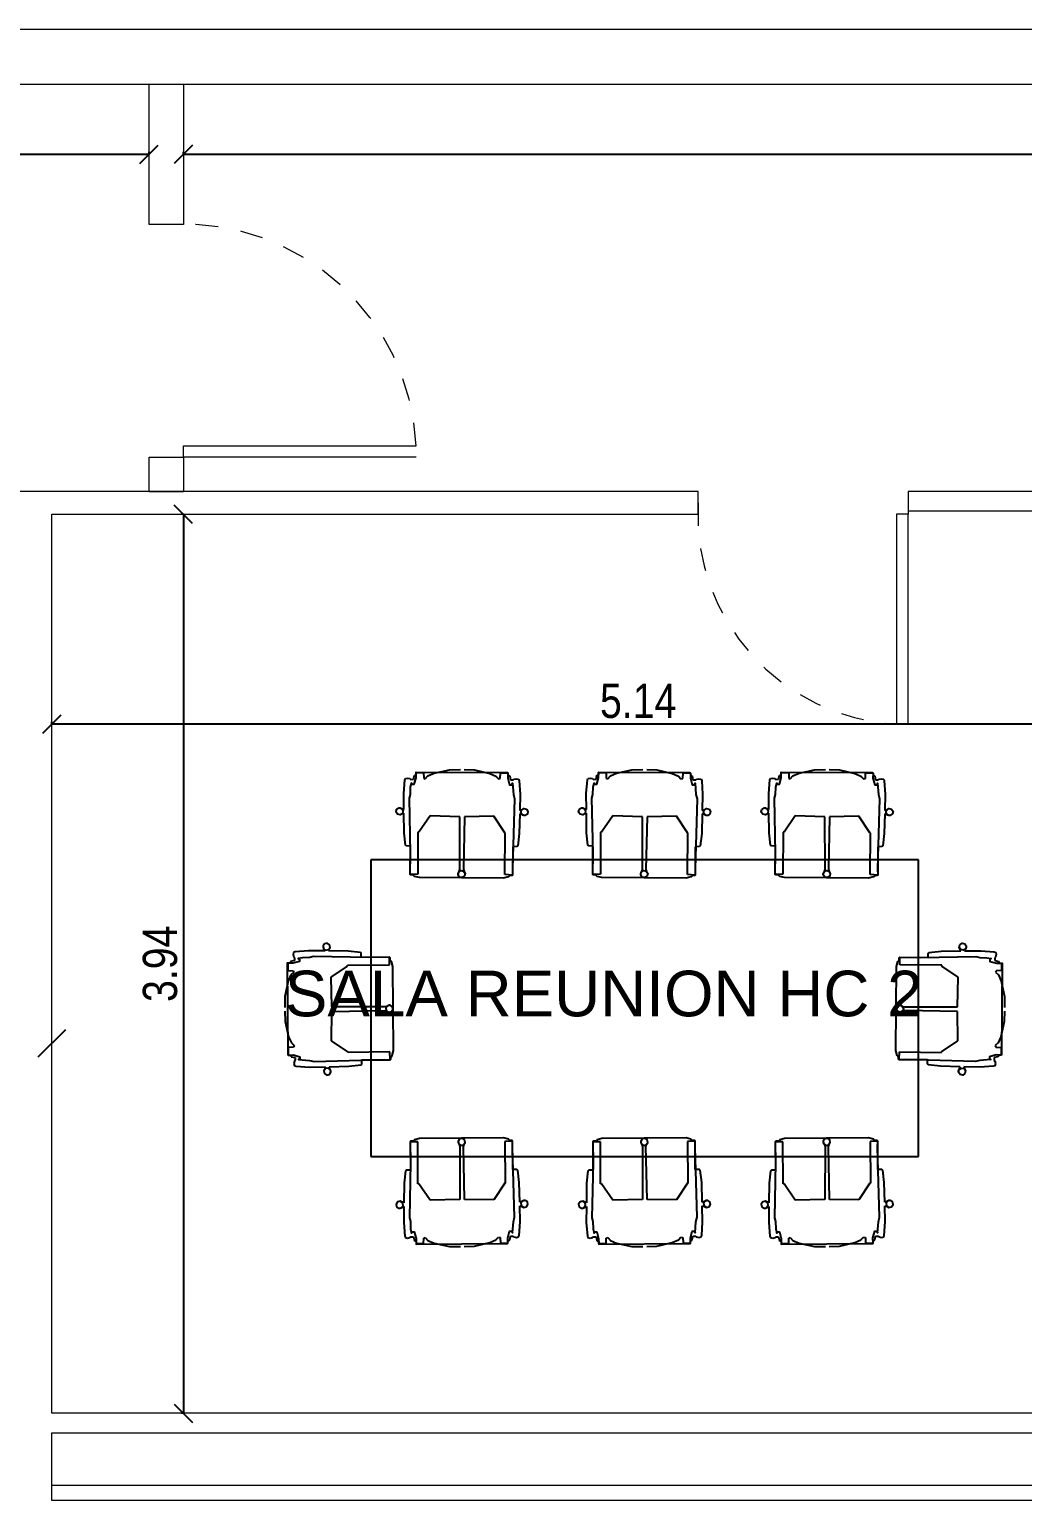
# Model space of a CAD drawing. Header units: millimetres. Extents: x 38 to 139, y 58 to 123.
# Drawn here: x 97.93 to 102.28, y 78.03 to 84.47 of the extents above; entities that cross this region are included whole.
import ezdxf

# ---------------------------------------------------------------- set-up
doc = ezdxf.new("R2010")
doc.units = ezdxf.units.MM
doc.linetypes.add('Dash 1_16_', pattern=[0.003174, 0.001587, -0.001587])
for name, color, linetype, lineweight in [('A-DOORSYM', 7, 'Continuous', 9), ('A-FLOROTM', 7, 'Continuous', 9), ('A-WALL', 7, 'Continuous', 9), ('DIMENSION', 1, 'Continuous', 25)]:
    doc.layers.add(name, color=color, linetype=linetype, lineweight=lineweight)
doc.layers.add('estructura', color=7, linetype='Continuous')
doc.layers.add('Sectores', color=3, linetype='Continuous')
doc.styles.add('ARIALNARROW', font='ARIALN.TTF')
doc.styles.add('MtXpl_Arial_Unicode_', font='ARIALUNI.ttf')
doc.dimstyles.new('C', dxfattribs={"dimscale": 1.5, "dimtxt": 0.15, "dimasz": 0.08, "dimexe": 0.01, "dimexo": 0, "dimgap": 0.025, "dimtad": 1, "dimzin": 0, "dimdsep": 46, "dimtxsty": 'ARIALNARROW', "dimblk": 'OBLIQUE', "dimcen": 0, "dimclrd": 256, "dimclre": 256, "dimclrt": 256, "dimadec": 0, "dimazin": 0, "dimtfac": 1.666667, "dimtofl": 0, "dimtmove": 0, "dimatfit": 0, "dimldrblk": 'OBLIQUE', "dimfxl": 0.1, "dimtolj": 1, "dimtzin": 0, "dimarcsym": 0})

# ---------------------------------------------------------------- blocks, each defined once
blk = doc.blocks.new('_Oblique')
at = {"layer": 'estructura', "color": 0, "lineweight": -2}
blk.add_line((-0.5, -0.5), (0.5, 0.5), dxfattribs=at)
blk = doc.blocks.new('*D67')
at = {"layer": 'Defpoints', "color": 0}
for p in [(98.600219, 83.926545), (116.108389, 83.926545), (116.108389, 83.926545)]:
    blk.add_point(p, dxfattribs=at)
at = {"layer": 'DIMENSION', "lineweight": -2}
for p, q in [((98.600219, 83.926545), (98.600219, 83.936545)), ((98.600219, 83.926545), (116.108389, 83.926545)), ((116.108389, 83.926545), (116.108389, 83.916545))]:
    blk.add_line(p, q, dxfattribs=at)
at = {"layer": 'DIMENSION', "lineweight": -2, "xscale": 0.08, "yscale": 0.08, "zscale": 0.08, "rotation": 180}
blk.add_blockref('_Oblique', (98.600219, 83.926545), dxfattribs=at)
at = {"layer": 'DIMENSION', "lineweight": -2, "xscale": 0.08, "yscale": 0.08, "zscale": 0.08}
blk.add_blockref('_Oblique', (116.108389, 83.926545), dxfattribs=at)
at = {"layer": 'DIMENSION', "insert": (107.354304, 84.028122), "char_height": 0.15, "attachment_point": 5, "style": 'ARIALNARROW'}
blk.add_mtext('\\A1;17.51', dxfattribs=at)
blk = doc.blocks.new('*D68')
at = {"layer": 'Defpoints', "color": 0}
for p in [(98.023247, 81.42871), (98.023247, 81.42871), (103.163387, 81.42871)]:
    blk.add_point(p, dxfattribs=at)
at = {"layer": 'DIMENSION', "lineweight": -2}
for p, q in [((98.023247, 81.42871), (98.023247, 81.43871)), ((103.163387, 81.42871), (103.163387, 81.43871)), ((103.163387, 81.42871), (98.023247, 81.42871))]:
    blk.add_line(p, q, dxfattribs=at)
at = {"layer": 'DIMENSION', "lineweight": -2, "xscale": 0.08, "yscale": 0.08, "zscale": 0.08}
for p, rotation in [((98.023247, 81.42871), 180), ((103.163387, 81.42871), 360)]:
    blk.add_blockref('_Oblique', p, dxfattribs=dict(at, rotation=rotation))
at = {"layer": 'DIMENSION', "insert": (100.593317, 81.530286), "char_height": 0.15, "attachment_point": 5, "style": 'ARIALNARROW'}
blk.add_mtext('\\A1;5.14', dxfattribs=at)
blk = doc.blocks.new('*D69')
at = {"layer": 'Defpoints', "color": 0}
for p in [(98.600219, 82.34871), (98.600219, 78.408709), (98.600219, 78.408709)]:
    blk.add_point(p, dxfattribs=at)
at = {"layer": 'DIMENSION', "lineweight": -2}
for p, q in [((98.600219, 82.34871), (98.590219, 82.34871)), ((98.600219, 82.34871), (98.600219, 78.408709)), ((98.600219, 78.408709), (98.590219, 78.408709))]:
    blk.add_line(p, q, dxfattribs=at)
at = {"layer": 'DIMENSION', "lineweight": -2, "xscale": 0.08, "yscale": 0.08, "zscale": 0.08}
for p, rotation in [((98.600219, 82.34871), 90), ((98.600219, 78.408709), 270)]:
    blk.add_blockref('_Oblique', p, dxfattribs=dict(at, rotation=rotation))
at = {"layer": 'DIMENSION', "insert": (98.498643, 80.378709), "char_height": 0.15, "attachment_point": 5, "rotation": 90, "style": 'ARIALNARROW'}
blk.add_mtext('\\A1;3.94', dxfattribs=at)
blk = doc.blocks.new('*D72')
at = {"layer": 'Defpoints', "color": 0}
for p in [(98.450219, 83.926545), (98.450219, 83.926545), (92.914248, 82.48871)]:
    blk.add_point(p, dxfattribs=at)
at = {"layer": 'DIMENSION', "lineweight": -2}
for p, q in [((92.914248, 82.48871), (92.914248, 83.936545)), ((92.914248, 83.926545), (98.450219, 83.926545)), ((98.450219, 83.926545), (98.450219, 83.936545))]:
    blk.add_line(p, q, dxfattribs=at)
at = {"layer": 'DIMENSION', "lineweight": -2, "xscale": 0.08, "yscale": 0.08, "zscale": 0.08, "rotation": 180}
blk.add_blockref('_Oblique', (92.914248, 83.926545), dxfattribs=at)
at = {"layer": 'DIMENSION', "lineweight": -2, "xscale": 0.08, "yscale": 0.08, "zscale": 0.08}
blk.add_blockref('_Oblique', (98.450219, 83.926545), dxfattribs=at)
at = {"layer": 'DIMENSION', "insert": (95.682234, 84.027821), "char_height": 0.15, "attachment_point": 5, "style": 'ARIALNARROW'}
blk.add_mtext('\\A1;5.54', dxfattribs=at)

msp = doc.modelspace()

# ---------------------------------------------------------------- linework, layer by layer
at = {"color": 252, "linetype": 'Continuous'}
for p, q in [((99.565955, 81.125397), (99.570618, 81.184264)), ((99.570618, 81.184264), (99.573061, 81.191045)), ((99.573061, 81.191045), (99.582733, 81.192926)), ((99.582733, 81.192926), (99.593344, 81.190792)), ((99.593344, 81.190792), (99.596908, 81.187004)), ((99.596908, 81.187004), (99.608917, 81.187161)), ((99.608917, 81.187161), (99.612461, 81.205027)), ((99.612461, 81.205027), (99.619211, 81.205024)), ((99.619211, 81.205024), (99.620113, 81.217181)), ((99.620113, 81.217181), (99.652865, 81.217164)), ((99.652865, 81.217164), (99.653532, 81.192944)), ((99.653532, 81.192944), (99.659693, 81.189979)), ((99.659693, 81.189979), (99.67147, 81.203113)), ((99.67147, 81.203113), (99.698749, 81.214629)), ((99.698749, 81.214629), (99.766042, 81.229499)), ((99.766042, 81.229499), (99.814393, 81.230376)), ((99.830818, 81.230182), (99.875441, 81.228807)), ((99.875441, 81.228807), (99.94256, 81.213086)), ((99.94256, 81.213086), (99.96969, 81.201225)), ((99.96969, 81.201225), (99.980711, 81.188617)), ((99.980711, 81.188617), (99.988976, 81.191068)), ((99.988976, 81.191068), (99.989957, 81.21503)), ((99.989957, 81.21503), (100.022708, 81.214632)), ((100.022708, 81.214632), (100.023456, 81.202464)), ((100.023456, 81.202464), (100.030205, 81.202382)), ((100.030205, 81.202382), (100.033493, 81.184739)), ((100.033493, 81.184739), (100.045603, 81.184251)), ((100.045603, 81.184251), (100.049141, 81.187907)), ((100.049141, 81.187907), (100.059778, 81.189906)), ((100.059778, 81.189906), (100.069425, 81.187902)), ((100.069425, 81.187902), (100.071782, 81.181091)), ((100.071782, 81.181091), (100.075699, 81.122177)), ((100.365955, 81.125397), (100.370618, 81.184264)), ((100.370618, 81.184264), (100.373061, 81.191045)), ((100.373061, 81.191045), (100.382733, 81.192926)), ((100.382733, 81.192926), (100.393344, 81.190792)), ((100.393344, 81.190792), (100.396908, 81.187004)), ((100.396908, 81.187004), (100.408917, 81.187161)), ((100.408917, 81.187161), (100.412461, 81.205027)), ((100.412461, 81.205027), (100.419211, 81.205024)), ((100.419211, 81.205024), (100.420113, 81.217181)), ((100.420113, 81.217181), (100.452865, 81.217164)), ((100.452865, 81.217164), (100.453532, 81.192944)), ((100.453532, 81.192944), (100.459693, 81.189979)), ((100.459693, 81.189979), (100.47147, 81.203113)), ((100.47147, 81.203113), (100.498749, 81.214629)), ((100.498749, 81.214629), (100.566042, 81.229499)), ((100.566042, 81.229499), (100.614393, 81.230376)), ((100.630818, 81.230182), (100.675441, 81.228807)), ((100.675441, 81.228807), (100.74256, 81.213086)), ((100.74256, 81.213086), (100.76969, 81.201225)), ((100.76969, 81.201225), (100.780711, 81.188617)), ((100.780711, 81.188617), (100.788976, 81.191068)), ((100.788976, 81.191068), (100.789957, 81.21503)), ((100.789957, 81.21503), (100.822708, 81.214632)), ((100.822708, 81.214632), (100.823456, 81.202464)), ((100.823456, 81.202464), (100.830205, 81.202382)), ((100.830205, 81.202382), (100.833493, 81.184739)), ((100.833493, 81.184739), (100.845603, 81.184251)), ((100.845603, 81.184251), (100.849141, 81.187907)), ((100.849141, 81.187907), (100.859778, 81.189906)), ((100.859778, 81.189906), (100.869425, 81.187902)), ((100.869425, 81.187902), (100.871782, 81.181091)), ((100.871782, 81.181091), (100.875699, 81.122177)), ((101.165955, 81.125397), (101.170618, 81.184264)), ((101.170618, 81.184264), (101.173061, 81.191045)), ((101.173061, 81.191045), (101.182733, 81.192926)), ((101.182733, 81.192926), (101.193344, 81.190792)), ((101.193344, 81.190792), (101.196908, 81.187004)), ((101.196908, 81.187004), (101.208917, 81.187161)), ((101.208917, 81.187161), (101.212461, 81.205027)), ((101.212461, 81.205027), (101.219211, 81.205024)), ((101.219211, 81.205024), (101.220113, 81.217181)), ((101.220113, 81.217181), (101.252865, 81.217164)), ((101.252865, 81.217164), (101.253532, 81.192944)), ((101.253532, 81.192944), (101.259693, 81.189979)), ((101.259693, 81.189979), (101.27147, 81.203113)), ((101.27147, 81.203113), (101.298749, 81.214629)), ((101.298749, 81.214629), (101.366042, 81.229499)), ((101.366042, 81.229499), (101.414393, 81.230376)), ((101.430818, 81.230182), (101.475441, 81.228807)), ((101.475441, 81.228807), (101.54256, 81.213086)), ((101.54256, 81.213086), (101.56969, 81.201225)), ((101.56969, 81.201225), (101.580711, 81.188617)), ((101.580711, 81.188617), (101.588976, 81.191068)), ((101.588976, 81.191068), (101.589957, 81.21503)), ((101.589957, 81.21503), (101.622708, 81.214632)), ((101.622708, 81.214632), (101.623456, 81.202464)), ((101.623456, 81.202464), (101.630205, 81.202382)), ((101.630205, 81.202382), (101.633493, 81.184739)), ((101.633493, 81.184739), (101.645603, 81.184251)), ((101.645603, 81.184251), (101.649141, 81.187907)), ((101.649141, 81.187907), (101.659778, 81.189906)), ((101.659778, 81.189906), (101.669425, 81.187902)), ((101.669425, 81.187902), (101.671782, 81.181091)), ((101.671782, 81.181091), (101.675699, 81.122177)), ((99.566466, 81.055075), (99.565955, 81.125397)), ((100.075699, 81.122177), (100.074286, 81.051206)), ((100.366466, 81.055075), (100.365955, 81.125397)), ((100.875699, 81.122177), (100.874286, 81.051206)), ((101.166466, 81.055075), (101.165955, 81.125397)), ((101.675699, 81.122177), (101.674286, 81.051206)), ((99.532487, 81.04396), (99.534894, 81.055672)), ((99.534894, 81.055672), (99.544877, 81.062251)), ((99.534894, 81.055672), (99.534894, 81.055672)), ((99.544877, 81.062251), (99.550973, 81.062213)), ((99.550973, 81.062213), (99.566466, 81.055075)), ((100.074286, 81.051206), (100.083777, 81.053877)), ((100.083777, 81.053877), (100.092069, 81.058787)), ((100.092069, 81.058787), (100.10378, 81.05638)), ((100.10378, 81.05638), (100.11036, 81.046397)), ((100.11036, 81.046397), (100.107953, 81.034685)), ((100.332487, 81.04396), (100.334894, 81.055672)), ((100.334894, 81.055672), (100.344877, 81.062251)), ((100.334894, 81.055672), (100.334894, 81.055672)), ((100.344877, 81.062251), (100.350973, 81.062213)), ((100.350973, 81.062213), (100.366466, 81.055075)), ((100.874286, 81.051206), (100.883777, 81.053877)), ((100.883777, 81.053877), (100.892069, 81.058787)), ((100.892069, 81.058787), (100.90378, 81.05638)), ((100.90378, 81.05638), (100.91036, 81.046397)), ((100.91036, 81.046397), (100.907953, 81.034685)), ((101.132487, 81.04396), (101.134894, 81.055672)), ((101.134894, 81.055672), (101.144877, 81.062251)), ((101.134894, 81.055672), (101.134894, 81.055672)), ((101.144877, 81.062251), (101.150973, 81.062213)), ((101.150973, 81.062213), (101.166466, 81.055075)), ((101.674286, 81.051206), (101.683777, 81.053877)), ((101.683777, 81.053877), (101.692069, 81.058787)), ((101.692069, 81.058787), (101.70378, 81.05638)), ((101.70378, 81.05638), (101.71036, 81.046397)), ((101.71036, 81.046397), (101.707953, 81.034685)), ((99.539067, 81.033977), (99.532487, 81.04396)), ((99.550779, 81.03157), (99.539067, 81.033977)), ((99.566552, 81.038586), (99.550779, 81.03157)), ((99.567512, 80.952818), (99.566552, 81.038586)), ((99.681769, 81.02691), (99.63275, 80.955332)), ((99.811756, 81.023326), (99.681769, 81.02691)), ((99.812143, 80.792332), (99.811756, 81.023326)), ((99.831986, 81.023223), (99.827474, 80.792235)), ((99.960836, 81.025144), (99.831986, 81.023223)), ((100.008944, 80.95295), (99.960836, 81.025144)), ((100.074013, 81.035897), (100.071952, 80.949505)), ((100.083613, 81.033191), (100.074013, 81.035897)), ((100.091875, 81.028144), (100.083613, 81.033191)), ((100.09797, 81.028106), (100.091875, 81.028144)), ((100.107953, 81.034685), (100.09797, 81.028106)), ((100.339067, 81.033977), (100.332487, 81.04396)), ((100.350779, 81.03157), (100.339067, 81.033977)), ((100.366552, 81.038586), (100.350779, 81.03157)), ((100.367512, 80.952818), (100.366552, 81.038586)), ((100.481769, 81.02691), (100.43275, 80.955332)), ((100.611756, 81.023326), (100.481769, 81.02691)), ((100.612143, 80.792332), (100.611756, 81.023326)), ((100.631986, 81.023223), (100.627474, 80.792235)), ((100.760836, 81.025144), (100.631986, 81.023223)), ((100.808944, 80.95295), (100.760836, 81.025144)), ((100.874013, 81.035897), (100.871952, 80.949505)), ((100.883613, 81.033191), (100.874013, 81.035897)), ((100.891875, 81.028144), (100.883613, 81.033191)), ((100.89797, 81.028106), (100.891875, 81.028144)), ((100.907953, 81.034685), (100.89797, 81.028106)), ((101.139067, 81.033977), (101.132487, 81.04396)), ((101.150779, 81.03157), (101.139067, 81.033977)), ((101.166552, 81.038586), (101.150779, 81.03157)), ((101.167512, 80.952818), (101.166552, 81.038586)), ((101.281769, 81.02691), (101.23275, 80.955332)), ((101.411756, 81.023326), (101.281769, 81.02691)), ((101.412143, 80.792332), (101.411756, 81.023326)), ((101.431986, 81.023223), (101.427474, 80.792235)), ((101.560836, 81.025144), (101.431986, 81.023223)), ((101.608944, 80.95295), (101.560836, 81.025144)), ((101.674013, 81.035897), (101.671952, 80.949505)), ((101.683613, 81.033191), (101.674013, 81.035897)), ((101.691875, 81.028144), (101.683613, 81.033191)), ((101.69797, 81.028106), (101.691875, 81.028144)), ((101.707953, 81.034685), (101.69797, 81.028106)), ((99.573405, 80.898665), (99.567512, 80.952818)), ((99.628405, 80.95536), (99.627816, 80.770945)), ((99.63275, 80.955332), (99.628405, 80.95536)), ((100.011101, 80.952937), (100.008944, 80.95295)), ((100.009359, 80.769841), (100.011101, 80.952937)), ((100.071952, 80.949505), (100.065379, 80.89555)), ((100.373405, 80.898665), (100.367512, 80.952818)), ((100.428405, 80.95536), (100.427816, 80.770945)), ((100.43275, 80.955332), (100.428405, 80.95536)), ((100.811101, 80.952937), (100.808944, 80.95295)), ((100.809359, 80.769841), (100.811101, 80.952937)), ((100.871952, 80.949505), (100.865379, 80.89555)), ((101.173405, 80.898665), (101.167512, 80.952818)), ((101.228405, 80.95536), (101.227816, 80.770945)), ((101.23275, 80.955332), (101.228405, 80.95536)), ((101.611101, 80.952937), (101.608944, 80.95295)), ((101.609359, 80.769841), (101.611101, 80.952937)), ((101.671952, 80.949505), (101.665379, 80.89555)), ((99.577095, 80.895498), (99.573405, 80.898665)), ((99.595082, 80.894654), (99.577095, 80.895498)), ((99.594054, 80.770584), (99.595082, 80.894654)), ((100.043653, 80.891815), (100.043109, 80.767741)), ((100.061649, 80.892431), (100.043653, 80.891815)), ((100.065379, 80.89555), (100.061649, 80.892431)), ((100.377095, 80.895498), (100.373405, 80.898665)), ((100.395082, 80.894654), (100.377095, 80.895498)), ((100.394054, 80.770584), (100.395082, 80.894654)), ((100.843653, 80.891815), (100.843109, 80.767741)), ((100.861649, 80.892431), (100.843653, 80.891815)), ((100.865379, 80.89555), (100.861649, 80.892431)), ((101.177095, 80.895498), (101.173405, 80.898665)), ((101.195082, 80.894654), (101.177095, 80.895498)), ((101.194054, 80.770584), (101.195082, 80.894654)), ((101.643653, 80.891815), (101.643109, 80.767741)), ((101.661649, 80.892431), (101.643653, 80.891815)), ((101.665379, 80.89555), (101.661649, 80.892431)), ((99.809413, 80.782966), (99.812143, 80.792332)), ((99.827474, 80.792235), (99.830122, 80.782826)), ((100.609413, 80.782966), (100.612143, 80.792332)), ((100.627474, 80.792235), (100.630122, 80.782826)), ((101.409413, 80.782966), (101.412143, 80.792332)), ((101.427474, 80.792235), (101.430122, 80.782826)), ((99.627816, 80.770945), (99.594054, 80.770584)), ((99.804351, 80.768632), (99.804389, 80.774728)), ((99.81093, 80.758649), (99.804351, 80.768632)), ((99.804389, 80.774728), (99.809413, 80.782966)), ((99.822642, 80.756242), (99.81093, 80.758649)), ((99.832625, 80.762822), (99.822642, 80.756242)), ((99.830122, 80.782826), (99.835032, 80.774534)), ((99.835032, 80.774534), (99.832625, 80.762822)), ((100.043109, 80.767741), (100.009359, 80.769841)), ((100.427816, 80.770945), (100.394054, 80.770584)), ((100.604351, 80.768632), (100.604389, 80.774728)), ((100.61093, 80.758649), (100.604351, 80.768632)), ((100.604389, 80.774728), (100.609413, 80.782966)), ((100.622642, 80.756242), (100.61093, 80.758649)), ((100.632625, 80.762822), (100.622642, 80.756242)), ((100.630122, 80.782826), (100.635032, 80.774534)), ((100.635032, 80.774534), (100.632625, 80.762822)), ((100.843109, 80.767741), (100.809359, 80.769841)), ((101.227816, 80.770945), (101.194054, 80.770584)), ((101.404351, 80.768632), (101.404389, 80.774728)), ((101.41093, 80.758649), (101.404351, 80.768632)), ((101.404389, 80.774728), (101.409413, 80.782966)), ((101.422642, 80.756242), (101.41093, 80.758649)), ((101.432625, 80.762822), (101.422642, 80.756242)), ((101.430122, 80.782826), (101.435032, 80.774534)), ((101.435032, 80.774534), (101.432625, 80.762822)), ((101.643109, 80.767741), (101.609359, 80.769841)), ((99.219016, 80.46671), (99.212436, 80.456726)), ((99.230727, 80.469116), (99.219016, 80.46671)), ((99.219016, 80.46671), (99.219016, 80.46671)), ((99.240711, 80.462537), (99.230727, 80.469116)), ((102.002882, 80.462537), (102.012865, 80.469116)), ((102.012865, 80.469116), (102.024577, 80.46671)), ((102.024577, 80.46671), (102.031156, 80.456726)), ((102.024577, 80.46671), (102.024577, 80.46671)), ((99.083643, 80.428542), (99.081761, 80.418871)), ((99.081761, 80.418871), (99.083895, 80.40826)), ((99.090424, 80.430985), (99.083643, 80.428542)), ((99.083895, 80.40826), (99.087684, 80.404695)), ((99.087684, 80.404695), (99.087527, 80.392687)), ((99.149291, 80.435648), (99.090424, 80.430985)), ((99.219613, 80.435138), (99.149291, 80.435648)), ((99.212436, 80.456726), (99.212475, 80.450631)), ((99.212475, 80.450631), (99.219613, 80.435138)), ((99.236102, 80.435052), (99.243117, 80.450825)), ((99.321869, 80.434091), (99.236102, 80.435052)), ((99.243117, 80.450825), (99.240711, 80.462537)), ((99.376023, 80.428199), (99.321869, 80.434091)), ((99.379189, 80.424509), (99.376023, 80.428199)), ((99.380033, 80.406522), (99.379189, 80.424509)), ((99.504104, 80.407549), (99.380033, 80.406522)), ((99.503743, 80.373788), (99.504104, 80.407549)), ((101.739849, 80.373788), (101.739488, 80.407549)), ((101.739488, 80.407549), (101.863559, 80.406522)), ((101.863559, 80.406522), (101.864403, 80.424509)), ((101.864403, 80.424509), (101.867569, 80.428199)), ((101.867569, 80.428199), (101.921723, 80.434091)), ((101.921723, 80.434091), (102.00749, 80.435052)), ((102.000475, 80.450825), (102.002882, 80.462537)), ((102.00749, 80.435052), (102.000475, 80.450825)), ((102.031118, 80.450631), (102.023979, 80.435138)), ((102.023979, 80.435138), (102.094301, 80.435648)), ((102.031156, 80.456726), (102.031118, 80.450631)), ((102.094301, 80.435648), (102.153169, 80.430985)), ((102.153169, 80.430985), (102.159949, 80.428542)), ((102.159697, 80.40826), (102.155908, 80.404695)), ((102.155908, 80.404695), (102.156065, 80.392687)), ((102.161831, 80.418871), (102.159697, 80.40826)), ((102.159949, 80.428542), (102.161831, 80.418871)), ((99.069664, 80.382393), (99.057507, 80.381491)), ((99.057507, 80.381491), (99.057524, 80.348738)), ((99.057524, 80.348738), (99.081743, 80.348072)), ((99.087527, 80.392687), (99.069661, 80.389143)), ((99.069661, 80.389143), (99.069664, 80.382393)), ((99.084709, 80.34191), (99.071575, 80.330133)), ((99.081743, 80.348072), (99.084709, 80.34191)), ((99.247777, 80.319835), (99.319356, 80.368853)), ((99.319328, 80.373199), (99.503743, 80.373788)), ((99.319356, 80.368853), (99.319328, 80.373199)), ((101.924264, 80.373199), (101.739849, 80.373788)), ((101.924237, 80.368853), (101.924264, 80.373199)), ((101.995815, 80.319835), (101.924237, 80.368853)), ((102.156065, 80.392687), (102.173932, 80.389143)), ((102.161849, 80.348072), (102.158883, 80.34191)), ((102.158883, 80.34191), (102.172018, 80.330133)), ((102.186069, 80.348738), (102.161849, 80.348072)), ((102.173932, 80.389143), (102.173928, 80.382393)), ((102.173928, 80.382393), (102.186085, 80.381491)), ((102.186085, 80.381491), (102.186069, 80.348738)), ((99.060058, 80.302855), (99.045189, 80.235562)), ((99.071575, 80.330133), (99.060058, 80.302855)), ((99.251361, 80.189847), (99.247777, 80.319835)), ((101.992231, 80.189847), (101.995815, 80.319835)), ((102.172018, 80.330133), (102.183534, 80.302855)), ((102.183534, 80.302855), (102.198403, 80.235562)), ((99.045189, 80.235562), (99.044311, 80.18721)), ((102.198403, 80.235562), (102.199281, 80.18721)), ((99.044506, 80.170786), (99.045881, 80.126162)), ((99.249544, 80.040767), (99.251464, 80.169618)), ((99.482356, 80.189461), (99.251361, 80.189847)), ((99.251464, 80.169618), (99.482453, 80.17413)), ((99.491721, 80.192191), (99.482356, 80.189461)), ((99.482453, 80.17413), (99.491862, 80.171481)), ((99.49996, 80.197214), (99.491721, 80.192191)), ((99.491862, 80.171481), (99.500154, 80.166571)), ((99.506055, 80.197253), (99.49996, 80.197214)), ((99.500154, 80.166571), (99.511866, 80.168978)), ((99.516039, 80.190673), (99.506055, 80.197253)), ((99.511866, 80.168978), (99.518445, 80.178962)), ((99.518445, 80.178962), (99.516039, 80.190673)), ((101.725147, 80.178962), (101.727554, 80.190673)), ((101.731727, 80.168978), (101.725147, 80.178962)), ((101.727554, 80.190673), (101.737537, 80.197253)), ((101.743438, 80.166571), (101.731727, 80.168978)), ((101.737537, 80.197253), (101.743632, 80.197214)), ((101.75173, 80.171481), (101.743438, 80.166571)), ((101.743632, 80.197214), (101.751871, 80.192191)), ((101.76114, 80.17413), (101.75173, 80.171481)), ((101.751871, 80.192191), (101.761237, 80.189461)), ((101.992128, 80.169618), (101.76114, 80.17413)), ((101.761237, 80.189461), (101.992231, 80.189847)), ((101.994048, 80.040767), (101.992128, 80.169618)), ((102.199086, 80.170786), (102.197712, 80.126162)), ((99.045881, 80.126162), (99.061602, 80.059043)), ((102.197712, 80.126162), (102.18199, 80.059043)), ((99.061602, 80.059043), (99.073463, 80.031913)), ((99.073463, 80.031913), (99.086071, 80.020893)), ((99.086071, 80.020893), (99.08362, 80.012627)), ((99.321737, 79.992659), (99.249544, 80.040767)), ((101.921855, 79.992659), (101.994048, 80.040767)), ((102.17013, 80.031913), (102.157522, 80.020893)), ((102.157522, 80.020893), (102.159973, 80.012627)), ((102.18199, 80.059043), (102.17013, 80.031913)), ((99.08362, 80.012627), (99.059658, 80.011646)), ((99.059658, 80.011646), (99.060056, 79.978896)), ((99.060056, 79.978896), (99.072223, 79.978148)), ((99.072223, 79.978148), (99.072305, 79.971399)), ((99.072305, 79.971399), (99.089949, 79.968111)), ((99.086781, 79.952463), (99.084782, 79.941826)), ((99.090436, 79.956001), (99.086781, 79.952463)), ((99.089949, 79.968111), (99.090436, 79.956001)), ((99.321751, 79.990502), (99.321737, 79.992659)), ((99.504847, 79.992245), (99.321751, 79.990502)), ((99.382257, 79.939954), (99.382873, 79.957951)), ((99.382873, 79.957951), (99.506947, 79.958494)), ((99.506947, 79.958494), (99.504847, 79.992245)), ((101.736645, 79.958494), (101.738746, 79.992245)), ((101.860719, 79.957951), (101.736645, 79.958494)), ((101.738746, 79.992245), (101.921841, 79.990502)), ((101.861335, 79.939954), (101.860719, 79.957951)), ((101.921841, 79.990502), (101.921855, 79.992659)), ((102.153643, 79.968111), (102.153156, 79.956001)), ((102.153156, 79.956001), (102.156811, 79.952463)), ((102.171287, 79.971399), (102.153643, 79.968111)), ((102.156811, 79.952463), (102.158811, 79.941826)), ((102.159973, 80.012627), (102.183934, 80.011646)), ((102.171369, 79.978148), (102.171287, 79.971399)), ((102.183536, 79.978896), (102.171369, 79.978148)), ((102.183934, 80.011646), (102.183536, 79.978896)), ((99.084782, 79.941826), (99.086785, 79.932179)), ((99.086785, 79.932179), (99.093597, 79.929822)), ((99.093597, 79.929822), (99.15251, 79.925905)), ((99.15251, 79.925905), (99.223482, 79.927317)), ((99.22081, 79.917827), (99.2159, 79.909535)), ((99.2159, 79.909535), (99.218307, 79.897823)), ((99.218307, 79.897823), (99.22829, 79.891244)), ((99.223482, 79.927317), (99.22081, 79.917827)), ((99.22829, 79.891244), (99.240002, 79.89365)), ((99.23879, 79.927591), (99.325183, 79.929652)), ((99.241496, 79.91799), (99.23879, 79.927591)), ((99.240002, 79.89365), (99.246582, 79.903634)), ((99.246543, 79.909729), (99.241496, 79.91799)), ((99.246582, 79.903634), (99.246543, 79.909729)), ((99.325183, 79.929652), (99.379138, 79.936224)), ((99.379138, 79.936224), (99.382257, 79.939954)), ((101.864454, 79.936224), (101.861335, 79.939954)), ((101.918409, 79.929652), (101.864454, 79.936224)), ((102.004802, 79.927591), (101.918409, 79.929652)), ((101.997011, 79.903634), (101.997049, 79.909729)), ((102.00359, 79.89365), (101.997011, 79.903634)), ((101.997049, 79.909729), (102.002096, 79.91799)), ((102.002096, 79.91799), (102.004802, 79.927591)), ((102.015302, 79.891244), (102.00359, 79.89365)), ((102.025285, 79.897823), (102.015302, 79.891244)), ((102.091082, 79.925905), (102.020111, 79.927317)), ((102.020111, 79.927317), (102.022782, 79.917827)), ((102.022782, 79.917827), (102.027692, 79.909535)), ((102.027692, 79.909535), (102.025285, 79.897823)), ((102.149996, 79.929822), (102.091082, 79.925905)), ((102.156807, 79.932179), (102.149996, 79.929822)), ((102.158811, 79.941826), (102.156807, 79.932179)), ((99.627816, 79.59869), (99.594054, 79.599051)), ((99.594054, 79.599051), (99.595082, 79.47498)), ((99.628405, 79.414275), (99.627816, 79.59869)), ((99.81093, 79.610986), (99.804351, 79.601002)), ((99.804351, 79.601002), (99.804389, 79.594907)), ((99.804389, 79.594907), (99.809413, 79.586669)), ((99.809413, 79.586669), (99.812143, 79.577303)), ((99.822642, 79.613392), (99.81093, 79.610986)), ((99.812143, 79.577303), (99.811756, 79.346308)), ((99.832625, 79.606813), (99.822642, 79.613392)), ((99.827474, 79.5774), (99.830122, 79.586809)), ((99.831986, 79.346411), (99.827474, 79.5774)), ((99.830122, 79.586809), (99.835032, 79.595101)), ((99.835032, 79.595101), (99.832625, 79.606813)), ((100.043109, 79.601894), (100.009359, 79.599794)), ((100.009359, 79.599794), (100.011101, 79.416698)), ((100.043653, 79.47782), (100.043109, 79.601894)), ((100.427816, 79.59869), (100.394054, 79.599051)), ((100.394054, 79.599051), (100.395082, 79.47498)), ((100.428405, 79.414275), (100.427816, 79.59869)), ((100.61093, 79.610986), (100.604351, 79.601002)), ((100.604351, 79.601002), (100.604389, 79.594907)), ((100.604389, 79.594907), (100.609413, 79.586669)), ((100.609413, 79.586669), (100.612143, 79.577303)), ((100.622642, 79.613392), (100.61093, 79.610986)), ((100.612143, 79.577303), (100.611756, 79.346308)), ((100.632625, 79.606813), (100.622642, 79.613392)), ((100.627474, 79.5774), (100.630122, 79.586809)), ((100.631986, 79.346411), (100.627474, 79.5774)), ((100.630122, 79.586809), (100.635032, 79.595101)), ((100.635032, 79.595101), (100.632625, 79.606813)), ((100.843109, 79.601894), (100.809359, 79.599794)), ((100.809359, 79.599794), (100.811101, 79.416698)), ((100.843653, 79.47782), (100.843109, 79.601894)), ((101.227816, 79.59869), (101.194054, 79.599051)), ((101.194054, 79.599051), (101.195082, 79.47498)), ((101.228405, 79.414275), (101.227816, 79.59869)), ((101.41093, 79.610986), (101.404351, 79.601002)), ((101.404351, 79.601002), (101.404389, 79.594907)), ((101.404389, 79.594907), (101.409413, 79.586669)), ((101.409413, 79.586669), (101.412143, 79.577303)), ((101.422642, 79.613392), (101.41093, 79.610986)), ((101.412143, 79.577303), (101.411756, 79.346308)), ((101.432625, 79.606813), (101.422642, 79.613392)), ((101.427474, 79.5774), (101.430122, 79.586809)), ((101.431986, 79.346411), (101.427474, 79.5774)), ((101.430122, 79.586809), (101.435032, 79.595101)), ((101.435032, 79.595101), (101.432625, 79.606813)), ((101.643109, 79.601894), (101.609359, 79.599794)), ((101.609359, 79.599794), (101.611101, 79.416698)), ((101.643653, 79.47782), (101.643109, 79.601894)), ((99.573405, 79.47097), (99.567512, 79.416816)), ((99.577095, 79.474136), (99.573405, 79.47097)), ((99.595082, 79.47498), (99.577095, 79.474136)), ((100.061649, 79.477204), (100.043653, 79.47782)), ((100.065379, 79.474085), (100.061649, 79.477204)), ((100.071952, 79.42013), (100.065379, 79.474085)), ((100.373405, 79.47097), (100.367512, 79.416816)), ((100.377095, 79.474136), (100.373405, 79.47097)), ((100.395082, 79.47498), (100.377095, 79.474136)), ((100.861649, 79.477204), (100.843653, 79.47782)), ((100.865379, 79.474085), (100.861649, 79.477204)), ((100.871952, 79.42013), (100.865379, 79.474085)), ((101.173405, 79.47097), (101.167512, 79.416816)), ((101.177095, 79.474136), (101.173405, 79.47097)), ((101.195082, 79.47498), (101.177095, 79.474136)), ((101.661649, 79.477204), (101.643653, 79.47782)), ((101.665379, 79.474085), (101.661649, 79.477204)), ((101.671952, 79.42013), (101.665379, 79.474085)), ((99.567512, 79.416816), (99.566552, 79.331049)), ((99.63275, 79.414303), (99.628405, 79.414275)), ((99.681769, 79.342724), (99.63275, 79.414303)), ((100.008944, 79.416684), (99.960836, 79.344491)), ((100.011101, 79.416698), (100.008944, 79.416684)), ((100.074013, 79.333737), (100.071952, 79.42013)), ((100.367512, 79.416816), (100.366552, 79.331049)), ((100.43275, 79.414303), (100.428405, 79.414275)), ((100.481769, 79.342724), (100.43275, 79.414303)), ((100.808944, 79.416684), (100.760836, 79.344491)), ((100.811101, 79.416698), (100.808944, 79.416684)), ((100.874013, 79.333737), (100.871952, 79.42013)), ((101.167512, 79.416816), (101.166552, 79.331049)), ((101.23275, 79.414303), (101.228405, 79.414275)), ((101.281769, 79.342724), (101.23275, 79.414303)), ((101.608944, 79.416684), (101.560836, 79.344491)), ((101.611101, 79.416698), (101.608944, 79.416684)), ((101.674013, 79.333737), (101.671952, 79.42013)), ((99.539067, 79.335658), (99.532487, 79.325675)), ((99.532487, 79.325675), (99.534894, 79.313963)), ((99.534894, 79.313963), (99.544877, 79.307383)), ((99.534894, 79.313963), (99.534894, 79.313963)), ((99.550779, 79.338065), (99.539067, 79.335658)), ((99.544877, 79.307383), (99.550973, 79.307422)), ((99.566552, 79.331049), (99.550779, 79.338065)), ((99.550973, 79.307422), (99.566466, 79.31456)), ((99.566466, 79.31456), (99.565955, 79.244238)), ((99.811756, 79.346308), (99.681769, 79.342724)), ((99.960836, 79.344491), (99.831986, 79.346411)), ((100.083613, 79.336443), (100.074013, 79.333737)), ((100.075699, 79.247458), (100.074286, 79.318429)), ((100.074286, 79.318429), (100.083777, 79.315757)), ((100.091875, 79.34149), (100.083613, 79.336443)), ((100.083777, 79.315757), (100.092069, 79.310848)), ((100.09797, 79.341529), (100.091875, 79.34149)), ((100.092069, 79.310848), (100.10378, 79.313254)), ((100.107953, 79.334949), (100.09797, 79.341529)), ((100.10378, 79.313254), (100.11036, 79.323238)), ((100.11036, 79.323238), (100.107953, 79.334949)), ((100.339067, 79.335658), (100.332487, 79.325675)), ((100.332487, 79.325675), (100.334894, 79.313963)), ((100.334894, 79.313963), (100.344877, 79.307383)), ((100.334894, 79.313963), (100.334894, 79.313963)), ((100.350779, 79.338065), (100.339067, 79.335658)), ((100.344877, 79.307383), (100.350973, 79.307422)), ((100.366552, 79.331049), (100.350779, 79.338065)), ((100.350973, 79.307422), (100.366466, 79.31456)), ((100.366466, 79.31456), (100.365955, 79.244238)), ((100.611756, 79.346308), (100.481769, 79.342724)), ((100.760836, 79.344491), (100.631986, 79.346411)), ((100.883613, 79.336443), (100.874013, 79.333737)), ((100.875699, 79.247458), (100.874286, 79.318429)), ((100.874286, 79.318429), (100.883777, 79.315757)), ((100.891875, 79.34149), (100.883613, 79.336443)), ((100.883777, 79.315757), (100.892069, 79.310848)), ((100.89797, 79.341529), (100.891875, 79.34149)), ((100.892069, 79.310848), (100.90378, 79.313254)), ((100.907953, 79.334949), (100.89797, 79.341529)), ((100.90378, 79.313254), (100.91036, 79.323238)), ((100.91036, 79.323238), (100.907953, 79.334949)), ((101.139067, 79.335658), (101.132487, 79.325675)), ((101.132487, 79.325675), (101.134894, 79.313963)), ((101.134894, 79.313963), (101.144877, 79.307383)), ((101.134894, 79.313963), (101.134894, 79.313963)), ((101.150779, 79.338065), (101.139067, 79.335658)), ((101.144877, 79.307383), (101.150973, 79.307422)), ((101.166552, 79.331049), (101.150779, 79.338065)), ((101.150973, 79.307422), (101.166466, 79.31456)), ((101.166466, 79.31456), (101.165955, 79.244238)), ((101.411756, 79.346308), (101.281769, 79.342724)), ((101.560836, 79.344491), (101.431986, 79.346411)), ((101.683613, 79.336443), (101.674013, 79.333737)), ((101.675699, 79.247458), (101.674286, 79.318429)), ((101.674286, 79.318429), (101.683777, 79.315757)), ((101.691875, 79.34149), (101.683613, 79.336443)), ((101.683777, 79.315757), (101.692069, 79.310848)), ((101.69797, 79.341529), (101.691875, 79.34149)), ((101.692069, 79.310848), (101.70378, 79.313254)), ((101.707953, 79.334949), (101.69797, 79.341529)), ((101.70378, 79.313254), (101.71036, 79.323238)), ((101.71036, 79.323238), (101.707953, 79.334949)), ((99.565955, 79.244238), (99.570618, 79.185371)), ((100.071782, 79.188544), (100.075699, 79.247458)), ((100.365955, 79.244238), (100.370618, 79.185371)), ((100.871782, 79.188544), (100.875699, 79.247458)), ((101.165955, 79.244238), (101.170618, 79.185371)), ((101.671782, 79.188544), (101.675699, 79.247458)), ((99.570618, 79.185371), (99.573061, 79.17859)), ((99.573061, 79.17859), (99.582733, 79.176709)), ((99.582733, 79.176709), (99.593344, 79.178842)), ((99.593344, 79.178842), (99.596908, 79.182631)), ((99.596908, 79.182631), (99.608917, 79.182474)), ((99.608917, 79.182474), (99.612461, 79.164608)), ((99.652865, 79.152471), (99.653532, 79.176691)), ((99.653532, 79.176691), (99.659693, 79.179656)), ((99.659693, 79.179656), (99.67147, 79.166522)), ((99.96969, 79.16841), (99.980711, 79.181018)), ((99.980711, 79.181018), (99.988976, 79.178567)), ((99.988976, 79.178567), (99.989957, 79.154605)), ((100.030205, 79.167253), (100.033493, 79.184896)), ((100.033493, 79.184896), (100.045603, 79.185384)), ((100.045603, 79.185384), (100.049141, 79.181728)), ((100.049141, 79.181728), (100.059778, 79.179729)), ((100.059778, 79.179729), (100.069425, 79.181733)), ((100.069425, 79.181733), (100.071782, 79.188544)), ((100.370618, 79.185371), (100.373061, 79.17859)), ((100.373061, 79.17859), (100.382733, 79.176709)), ((100.382733, 79.176709), (100.393344, 79.178842)), ((100.393344, 79.178842), (100.396908, 79.182631)), ((100.396908, 79.182631), (100.408917, 79.182474)), ((100.408917, 79.182474), (100.412461, 79.164608)), ((100.452865, 79.152471), (100.453532, 79.176691)), ((100.453532, 79.176691), (100.459693, 79.179656)), ((100.459693, 79.179656), (100.47147, 79.166522)), ((100.76969, 79.16841), (100.780711, 79.181018)), ((100.780711, 79.181018), (100.788976, 79.178567)), ((100.788976, 79.178567), (100.789957, 79.154605)), ((100.830205, 79.167253), (100.833493, 79.184896)), ((100.833493, 79.184896), (100.845603, 79.185384)), ((100.845603, 79.185384), (100.849141, 79.181728)), ((100.849141, 79.181728), (100.859778, 79.179729)), ((100.859778, 79.179729), (100.869425, 79.181733)), ((100.869425, 79.181733), (100.871782, 79.188544)), ((101.170618, 79.185371), (101.173061, 79.17859)), ((101.173061, 79.17859), (101.182733, 79.176709)), ((101.182733, 79.176709), (101.193344, 79.178842)), ((101.193344, 79.178842), (101.196908, 79.182631)), ((101.196908, 79.182631), (101.208917, 79.182474)), ((101.208917, 79.182474), (101.212461, 79.164608)), ((101.252865, 79.152471), (101.253532, 79.176691)), ((101.253532, 79.176691), (101.259693, 79.179656)), ((101.259693, 79.179656), (101.27147, 79.166522)), ((101.56969, 79.16841), (101.580711, 79.181018)), ((101.580711, 79.181018), (101.588976, 79.178567)), ((101.588976, 79.178567), (101.589957, 79.154605)), ((101.630205, 79.167253), (101.633493, 79.184896)), ((101.633493, 79.184896), (101.645603, 79.185384)), ((101.645603, 79.185384), (101.649141, 79.181728)), ((101.649141, 79.181728), (101.659778, 79.179729)), ((101.659778, 79.179729), (101.669425, 79.181733)), ((101.669425, 79.181733), (101.671782, 79.188544)), ((99.612461, 79.164608), (99.619211, 79.164611)), ((99.619211, 79.164611), (99.620113, 79.152454)), ((99.620113, 79.152454), (99.652865, 79.152471)), ((99.67147, 79.166522), (99.698749, 79.155005)), ((99.698749, 79.155005), (99.766042, 79.140136)), ((99.766042, 79.140136), (99.814393, 79.139259)), ((99.830818, 79.139453), (99.875441, 79.140828)), ((99.875441, 79.140828), (99.94256, 79.156549)), ((99.94256, 79.156549), (99.96969, 79.16841)), ((99.989957, 79.154605), (100.022708, 79.155003)), ((100.022708, 79.155003), (100.023456, 79.167171)), ((100.023456, 79.167171), (100.030205, 79.167253)), ((100.412461, 79.164608), (100.419211, 79.164611)), ((100.419211, 79.164611), (100.420113, 79.152454)), ((100.420113, 79.152454), (100.452865, 79.152471)), ((100.47147, 79.166522), (100.498749, 79.155005)), ((100.498749, 79.155005), (100.566042, 79.140136)), ((100.566042, 79.140136), (100.614393, 79.139259)), ((100.630818, 79.139453), (100.675441, 79.140828)), ((100.675441, 79.140828), (100.74256, 79.156549)), ((100.74256, 79.156549), (100.76969, 79.16841)), ((100.789957, 79.154605), (100.822708, 79.155003)), ((100.822708, 79.155003), (100.823456, 79.167171)), ((100.823456, 79.167171), (100.830205, 79.167253)), ((101.212461, 79.164608), (101.219211, 79.164611)), ((101.219211, 79.164611), (101.220113, 79.152454)), ((101.220113, 79.152454), (101.252865, 79.152471)), ((101.27147, 79.166522), (101.298749, 79.155005)), ((101.298749, 79.155005), (101.366042, 79.140136)), ((101.366042, 79.140136), (101.414393, 79.139259)), ((101.430818, 79.139453), (101.475441, 79.140828)), ((101.475441, 79.140828), (101.54256, 79.156549)), ((101.54256, 79.156549), (101.56969, 79.16841)), ((101.589957, 79.154605), (101.622708, 79.155003)), ((101.622708, 79.155003), (101.623456, 79.167171)), ((101.623456, 79.167171), (101.630205, 79.167253))]:
    msp.add_line(p, q, dxfattribs=at)
at = {"color": 252}
for p, q in [((99.421796, 80.834817), (99.421796, 79.534817)), ((101.821796, 80.834817), (99.421796, 80.834817)), ((101.821796, 79.534817), (101.821796, 80.834817)), ((99.421796, 79.534817), (101.821796, 79.534817))]:
    msp.add_line(p, q, dxfattribs=at)
at = {"color": 252, "linetype": 'Continuous'}
for points in [[(99.590926, 81.104602), (99.595114, 81.120909), (99.596242, 81.152516), (99.600255, 81.171467), (99.602193, 81.166081), (99.612217, 81.166018), (99.620114, 81.194399), (99.620286, 81.21922), (100.020306, 81.216697), (100.022708, 81.214632), (100.022255, 81.192469), (100.029955, 81.163373), (100.039979, 81.16331), (100.042374, 81.16971), (100.046443, 81.121367), (100.051233, 81.101687), (100.042374, 80.794175), (100.043109, 80.767741), (100.040907, 80.765567), (100.031373, 80.765628), (100.024417, 80.759322), (100.003028, 80.754039), (99.634724, 80.756371), (99.613405, 80.761925), (99.606529, 80.768318), (99.596229, 80.768383), (99.594054, 80.770584), (99.595544, 80.862649), (99.590926, 81.104602)], [(100.390926, 81.104602), (100.395114, 81.120909), (100.396242, 81.152516), (100.400255, 81.171467), (100.402193, 81.166081), (100.412217, 81.166018), (100.420114, 81.194399), (100.420286, 81.21922), (100.820306, 81.216697), (100.822708, 81.214632), (100.822255, 81.192469), (100.829955, 81.163373), (100.839979, 81.16331), (100.842374, 81.16971), (100.846443, 81.121367), (100.851233, 81.101687), (100.842374, 80.794175), (100.843109, 80.767741), (100.840907, 80.765567), (100.831373, 80.765628), (100.824417, 80.759322), (100.803028, 80.754039), (100.434724, 80.756371), (100.413405, 80.761925), (100.406529, 80.768318), (100.396229, 80.768383), (100.394054, 80.770584), (100.395544, 80.862649), (100.390926, 81.104602)], [(101.190926, 81.104602), (101.195114, 81.120909), (101.196242, 81.152516), (101.200255, 81.171467), (101.202193, 81.166081), (101.212217, 81.166018), (101.220114, 81.194399), (101.220286, 81.21922), (101.620306, 81.216697), (101.622708, 81.214632), (101.622255, 81.192469), (101.629955, 81.163373), (101.639979, 81.16331), (101.642374, 81.16971), (101.646443, 81.121367), (101.651233, 81.101687), (101.642374, 80.794175), (101.643109, 80.767741), (101.640907, 80.765567), (101.631373, 80.765628), (101.624417, 80.759322), (101.603028, 80.754039), (101.234724, 80.756371), (101.213405, 80.761925), (101.206529, 80.768318), (101.196229, 80.768383), (101.194054, 80.770584), (101.195544, 80.862649), (101.190926, 81.104602)], [(100.082086, 81.052208), (100.092069, 81.058787), (100.10378, 81.05638), (100.11036, 81.046397), (100.107953, 81.034685), (100.09797, 81.028106), (100.086258, 81.030513), (100.079679, 81.040496), (100.082086, 81.052208)], [(100.882086, 81.052208), (100.892069, 81.058787), (100.90378, 81.05638), (100.91036, 81.046397), (100.907953, 81.034685), (100.89797, 81.028106), (100.886258, 81.030513), (100.879679, 81.040496), (100.882086, 81.052208)], [(101.682086, 81.052208), (101.692069, 81.058787), (101.70378, 81.05638), (101.71036, 81.046397), (101.707953, 81.034685), (101.69797, 81.028106), (101.686258, 81.030513), (101.679679, 81.040496), (101.682086, 81.052208)], [(99.806758, 80.780344), (99.816741, 80.786924), (99.828453, 80.784517), (99.835032, 80.774534), (99.832625, 80.762822), (99.822642, 80.756242), (99.81093, 80.758649), (99.804351, 80.768632), (99.806758, 80.780344)], [(100.606758, 80.780344), (100.616741, 80.786924), (100.628453, 80.784517), (100.635032, 80.774534), (100.632625, 80.762822), (100.622642, 80.756242), (100.61093, 80.758649), (100.604351, 80.768632), (100.606758, 80.780344)], [(101.406758, 80.780344), (101.416741, 80.786924), (101.428453, 80.784517), (101.435032, 80.774534), (101.432625, 80.762822), (101.422642, 80.756242), (101.41093, 80.758649), (101.404351, 80.768632), (101.406758, 80.780344)], [(99.170086, 80.410678), (99.153778, 80.406489), (99.122172, 80.405362), (99.10322, 80.401349), (99.108606, 80.39941), (99.10867, 80.389387), (99.080288, 80.38149), (99.055468, 80.381318), (99.057991, 79.981298), (99.060056, 79.978896), (99.082219, 79.979349), (99.111314, 79.971648), (99.111378, 79.961625), (99.104978, 79.95923), (99.153321, 79.955161), (99.173001, 79.950371), (99.480513, 79.95923), (99.506947, 79.958494), (99.50912, 79.960697), (99.50906, 79.970231), (99.515365, 79.977187), (99.520649, 79.998575), (99.518317, 80.366879), (99.512763, 80.388199), (99.50637, 80.395075), (99.506305, 80.405374), (99.504104, 80.407549), (99.412039, 80.40606), (99.170086, 80.410678)], [(102.073507, 80.410678), (102.089814, 80.406489), (102.12142, 80.405362), (102.140372, 80.401349), (102.134986, 80.39941), (102.134923, 80.389387), (102.163304, 80.38149), (102.188125, 80.381318), (102.185602, 79.981298), (102.183536, 79.978896), (102.161373, 79.979349), (102.132278, 79.971648), (102.132214, 79.961625), (102.138615, 79.95923), (102.090272, 79.955161), (102.070592, 79.950371), (101.76308, 79.95923), (101.736645, 79.958494), (101.734472, 79.960697), (101.734532, 79.970231), (101.728227, 79.977187), (101.722944, 79.998575), (101.725276, 80.366879), (101.730829, 80.388199), (101.737222, 80.395075), (101.737287, 80.405374), (101.739488, 80.407549), (101.831553, 80.40606), (102.073507, 80.410678)], [(99.494344, 80.194846), (99.487764, 80.184863), (99.490171, 80.173151), (99.500154, 80.166571), (99.511866, 80.168978), (99.518445, 80.178962), (99.516039, 80.190673), (99.506055, 80.197253), (99.494344, 80.194846)], [(101.749249, 80.194846), (101.755828, 80.184863), (101.753422, 80.173151), (101.743438, 80.166571), (101.731727, 80.168978), (101.725147, 80.178962), (101.727554, 80.190673), (101.737537, 80.197253), (101.749249, 80.194846)], [(99.22248, 79.919518), (99.2159, 79.909535), (99.218307, 79.897823), (99.22829, 79.891244), (99.240002, 79.89365), (99.246582, 79.903634), (99.244175, 79.915345), (99.234192, 79.921925), (99.22248, 79.919518)], [(102.021112, 79.919518), (102.027692, 79.909535), (102.025285, 79.897823), (102.015302, 79.891244), (102.00359, 79.89365), (101.997011, 79.903634), (101.999417, 79.915345), (102.009401, 79.921925), (102.021112, 79.919518)], [(99.590926, 79.265033), (99.595114, 79.248725), (99.596242, 79.217119), (99.600255, 79.198167), (99.602193, 79.203553), (99.612217, 79.203617), (99.620114, 79.175236), (99.620286, 79.150415), (100.020306, 79.152938), (100.022708, 79.155003), (100.022255, 79.177166), (100.029955, 79.206261), (100.039979, 79.206325), (100.042374, 79.199925), (100.046443, 79.248268), (100.051233, 79.267948), (100.042374, 79.57546), (100.043109, 79.601894), (100.040907, 79.604067), (100.031373, 79.604007), (100.024417, 79.610312), (100.003028, 79.615596), (99.634724, 79.613264), (99.613405, 79.60771), (99.606529, 79.601317), (99.596229, 79.601252), (99.594054, 79.599051), (99.595544, 79.506986), (99.590926, 79.265033)], [(99.806758, 79.589291), (99.816741, 79.582711), (99.828453, 79.585118), (99.835032, 79.595101), (99.832625, 79.606813), (99.822642, 79.613392), (99.81093, 79.610986), (99.804351, 79.601002), (99.806758, 79.589291)], [(100.390926, 79.265033), (100.395114, 79.248725), (100.396242, 79.217119), (100.400255, 79.198167), (100.402193, 79.203553), (100.412217, 79.203617), (100.420114, 79.175236), (100.420286, 79.150415), (100.820306, 79.152938), (100.822708, 79.155003), (100.822255, 79.177166), (100.829955, 79.206261), (100.839979, 79.206325), (100.842374, 79.199925), (100.846443, 79.248268), (100.851233, 79.267948), (100.842374, 79.57546), (100.843109, 79.601894), (100.840907, 79.604067), (100.831373, 79.604007), (100.824417, 79.610312), (100.803028, 79.615596), (100.434724, 79.613264), (100.413405, 79.60771), (100.406529, 79.601317), (100.396229, 79.601252), (100.394054, 79.599051), (100.395544, 79.506986), (100.390926, 79.265033)], [(100.606758, 79.589291), (100.616741, 79.582711), (100.628453, 79.585118), (100.635032, 79.595101), (100.632625, 79.606813), (100.622642, 79.613392), (100.61093, 79.610986), (100.604351, 79.601002), (100.606758, 79.589291)], [(101.190926, 79.265033), (101.195114, 79.248725), (101.196242, 79.217119), (101.200255, 79.198167), (101.202193, 79.203553), (101.212217, 79.203617), (101.220114, 79.175236), (101.220286, 79.150415), (101.620306, 79.152938), (101.622708, 79.155003), (101.622255, 79.177166), (101.629955, 79.206261), (101.639979, 79.206325), (101.642374, 79.199925), (101.646443, 79.248268), (101.651233, 79.267948), (101.642374, 79.57546), (101.643109, 79.601894), (101.640907, 79.604067), (101.631373, 79.604007), (101.624417, 79.610312), (101.603028, 79.615596), (101.234724, 79.613264), (101.213405, 79.60771), (101.206529, 79.601317), (101.196229, 79.601252), (101.194054, 79.599051), (101.195544, 79.506986), (101.190926, 79.265033)], [(101.406758, 79.589291), (101.416741, 79.582711), (101.428453, 79.585118), (101.435032, 79.595101), (101.432625, 79.606813), (101.422642, 79.613392), (101.41093, 79.610986), (101.404351, 79.601002), (101.406758, 79.589291)], [(100.082086, 79.317427), (100.092069, 79.310848), (100.10378, 79.313254), (100.11036, 79.323238), (100.107953, 79.334949), (100.09797, 79.341529), (100.086258, 79.339122), (100.079679, 79.329139), (100.082086, 79.317427)], [(100.882086, 79.317427), (100.892069, 79.310848), (100.90378, 79.313254), (100.91036, 79.323238), (100.907953, 79.334949), (100.89797, 79.341529), (100.886258, 79.339122), (100.879679, 79.329139), (100.882086, 79.317427)], [(101.682086, 79.317427), (101.692069, 79.310848), (101.70378, 79.313254), (101.71036, 79.323238), (101.707953, 79.334949), (101.69797, 79.341529), (101.686258, 79.339122), (101.679679, 79.329139), (101.682086, 79.317427)]]:
    msp.add_lwpolyline(points, dxfattribs=at)
for points in [[(99.534894, 81.055672), (99.544877, 81.062251), (99.556589, 81.059845), (99.563169, 81.049861), (99.560762, 81.03815), (99.550779, 81.03157), (99.539067, 81.033977), (99.532487, 81.04396), (99.534894, 81.055672)], [(100.334894, 81.055672), (100.344877, 81.062251), (100.356589, 81.059845), (100.363169, 81.049861), (100.360762, 81.03815), (100.350779, 81.03157), (100.339067, 81.033977), (100.332487, 81.04396), (100.334894, 81.055672)], [(101.134894, 81.055672), (101.144877, 81.062251), (101.156589, 81.059845), (101.163169, 81.049861), (101.160762, 81.03815), (101.150779, 81.03157), (101.139067, 81.033977), (101.132487, 81.04396), (101.134894, 81.055672)], [(99.219016, 80.46671), (99.212436, 80.456726), (99.214843, 80.445015), (99.224826, 80.438435), (99.236538, 80.440842), (99.243117, 80.450825), (99.240711, 80.462537), (99.230727, 80.469116), (99.219016, 80.46671)], [(102.024577, 80.46671), (102.031156, 80.456726), (102.028749, 80.445015), (102.018766, 80.438435), (102.007054, 80.440842), (102.000475, 80.450825), (102.002882, 80.462537), (102.012865, 80.469116), (102.024577, 80.46671)], [(99.534894, 79.313963), (99.544877, 79.307383), (99.556589, 79.30979), (99.563169, 79.319773), (99.560762, 79.331485), (99.550779, 79.338065), (99.539067, 79.335658), (99.532487, 79.325675), (99.534894, 79.313963)], [(100.334894, 79.313963), (100.344877, 79.307383), (100.356589, 79.30979), (100.363169, 79.319773), (100.360762, 79.331485), (100.350779, 79.338065), (100.339067, 79.335658), (100.332487, 79.325675), (100.334894, 79.313963)], [(101.134894, 79.313963), (101.144877, 79.307383), (101.156589, 79.30979), (101.163169, 79.319773), (101.160762, 79.331485), (101.150779, 79.338065), (101.139067, 79.335658), (101.132487, 79.325675), (101.134894, 79.313963)]]:
    msp.add_lwpolyline(points, close=True, dxfattribs=at)
at = {"layer": 'A-DOORSYM', "color": 252}
for p, q in [((98.600219, 82.649381), (99.620219, 82.649381)), ((98.600219, 82.599381), (98.600219, 82.649381)), ((99.620219, 82.599381), (98.600219, 82.599381)), ((101.725887, 82.34871), (101.725887, 81.42871)), ((101.775887, 82.34871), (101.725887, 82.34871)), ((101.775887, 81.42871), (101.775887, 82.34871)), ((101.725887, 81.42871), (101.775887, 81.42871))]:
    msp.add_line(p, q, dxfattribs=at)
at = {"layer": 'A-DOORSYM', "color": 252, "linetype": 'Dash 1_16_'}
for centre, radius, start, end in [((98.600219, 82.599381), 1.021225, 2.80637, 92.80637), ((101.775887, 82.34871), 0.921358, 176.889159, 266.889159)]:
    msp.add_arc(centre, radius, start, end, dxfattribs=at)
at = {"layer": 'A-FLOROTM', "color": 252}
msp.add_line((98.023247, 78.093709), (102.963387, 78.093709), dxfattribs=at)
at = {"layer": 'A-WALL', "color": 252, "lineweight": 18}
for p, q in [((106.713387, 84.473709), (94.713382, 84.473709)), ((94.713382, 84.233709), (106.713387, 84.233709)), ((98.450219, 83.619381), (98.450219, 84.233709)), ((98.600219, 84.233709), (98.600219, 83.619381)), ((98.600219, 83.619381), (98.450219, 83.619381)), ((98.450219, 82.44871), (98.450219, 82.599381)), ((98.450219, 82.599381), (98.600219, 82.599381)), ((98.600219, 82.599381), (98.600219, 82.44871)), ((100.855887, 82.44871), (97.828247, 82.44871)), ((98.450219, 82.44871), (98.600219, 82.44871)), ((100.855887, 82.34871), (100.855887, 82.44871)), ((105.628387, 82.44871), (101.775887, 82.44871)), ((101.775887, 82.44871), (101.775887, 82.34871)), ((98.023247, 82.34871), (100.855887, 82.34871)), ((98.023247, 78.408709), (98.023247, 82.34871)), ((101.775887, 82.36371), (103.163387, 82.36371)), ((103.539574, 78.408709), (98.023247, 78.408709)), ((98.023247, 78.026209), (98.023247, 78.323709)), ((98.023247, 78.323709), (102.963387, 78.323709)), ((106.698387, 78.026209), (98.023247, 78.026209))]:
    msp.add_line(p, q, dxfattribs=at)
at = {"layer": 'estructura', "color": 252, "lineweight": -2}
msp.add_line((98.083247, 80.089461), (97.963247, 79.969461), dxfattribs=at)
msp.add_line((98.083247, 80.089461), (97.963247, 79.969461), dxfattribs=at)

# ---------------------------------------------------------------- texts
at = {"layer": 'Sectores', "style": 'MtXpl_Arial_Unicode_'}
msp.add_text('SALA REUNION HC 2', height=0.2, dxfattribs=at).set_placement((99.045193, 80.148474))

# ---------------------------------------------------------------- dimensions: what is measured, and where the dimension line sits
at = {"layer": 'DIMENSION'}
for base, p1, p2, override, picture, middle in [((98.450219, 83.926545), (92.914248, 82.48871), (98.450219, 83.926545), {"dimscale": 1, "dimlfac": 1, "dimtxsty": 'ARIALNARROW', "dimtolj": 1}, '*D72', (95.682234, 84.027821)), ((116.108389, 83.926545), (98.600219, 83.926545), (116.108389, 83.926545), {"dimscale": 1, "dimlfac": 1, "dimtxsty": 'ARIALNARROW', "dimtmove": 1, "dimtolj": 1}, '*D67', (107.354304, 84.028122)), ((98.023247, 81.42871), (103.163387, 81.42871), (98.023247, 81.42871), {"dimscale": 1, "dimlfac": 1, "dimtxsty": 'ARIALNARROW', "dimtolj": 1}, '*D68', (100.593317, 81.530286))]:
    dim = msp.add_linear_dim(base=base, p1=p1, p2=p2, dimstyle='C', override=override, dxfattribs=at)
    dim.commit()
    dim.dimension.update_dxf_attribs({"geometry": picture, "text_midpoint": middle})
dim = msp.add_linear_dim(base=(98.600219, 78.408709), p1=(98.600219, 82.34871), p2=(98.600219, 78.408709), angle=90, dimstyle='C', override={"dimscale": 1, "dimlfac": 1, "dimtxsty": 'ARIALNARROW', "dimtolj": 1}, dxfattribs=at)
dim.commit()
dim.dimension.update_dxf_attribs({"geometry": '*D69', "text_midpoint": (98.498643, 80.378709)})

doc.saveas('drawing.dxf')
